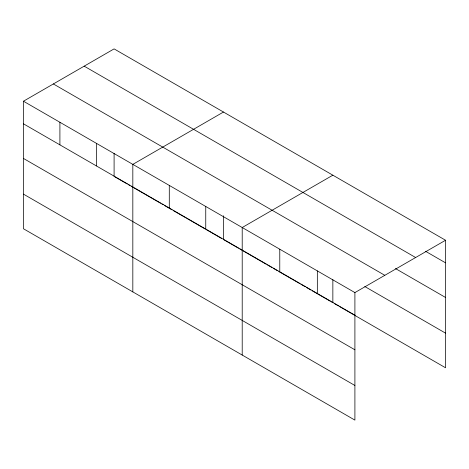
<?xml version="1.0" encoding="UTF-8"?>
<svg xmlns="http://www.w3.org/2000/svg" width="469" height="469" viewBox="0 0 469 469"><rect width="100%" height="100%" fill="white"/><g stroke="black" fill="none" stroke-linecap="round" stroke-linejoin="round"><path stroke-width="0.7" d="M23.45 101.222L354.904 292.586L354.904 420.113L23.45 228.749L23.45 101.222L114.096 48.887L445.55 240.251L445.55 367.778L339.744 306.691M223.479 112.038L132.827 164.373L132.827 291.9M332.855 175.189L242.209 227.524L242.209 355.051M354.904 292.586L445.55 240.251M425.518 251.273L445.55 262.839M84.186 66.158L415.634 257.522M395.467 268.549L445.55 297.469M53.366 83.951L384.815 275.315M364.788 286.518L445.55 333.148M23.45 123.81L354.904 315.174M114.723 176.778L127.298 184.036M128.553 184.763L129.813 185.489M131.068 186.216L132.956 187.301M134.21 188.028L149.928 197.103M150.555 197.467L160.615 203.27M161.869 203.997L163.13 204.724M164.385 205.451L171.93 209.807M173.184 210.528L186.386 218.149M187.014 218.513L205.246 229.042M206.507 229.763L221.591 238.475M238.563 248.277L223.479 239.565L223.479 215.758M239.823 248.998L266.222 264.246M267.482 264.967L271.879 267.512M273.14 268.239L277.537 270.777M278.797 271.504L299.539 283.481M300.799 284.202L305.196 286.747M306.456 287.474L310.853 290.012M312.114 290.739L330.34 301.262M331.601 301.989L332.855 302.716L332.855 279.63M334.11 303.437L338.489 305.97M23.45 158.44L354.904 349.804M23.45 194.119L354.904 385.483M317.337 270.9L317.337 293.488M279.776 249.209L279.776 271.797M205.75 206.471L205.75 229.06M169.291 185.425L169.291 208.013M114.096 153.328L114.096 176.414M96.368 143.321L96.368 165.909M59.909 122.274L59.909 144.862"/></g></svg>
